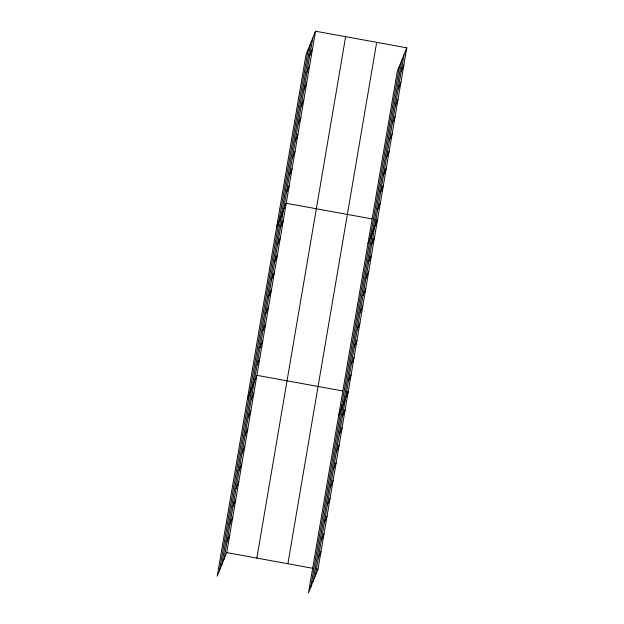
<?xml version="1.0" encoding="UTF-8"?>
<svg xmlns="http://www.w3.org/2000/svg" width="624" height="624" viewBox="0 0 624 624"><rect width="100%" height="100%" fill="white"/><g stroke="black" fill="none" stroke-linecap="round" stroke-linejoin="round"><path stroke-width="0.94" d="M219.445 570.64L308.233 49.234M221.746 564.946L310.534 43.532M223.977 559.416L312.772 38.009M315.518 31.2L306.002 54.756L217.207 576.17L226.73 552.607L315.518 31.2L406.793 47.83L317.998 569.244L308.482 592.8L397.27 71.393L406.793 47.83M256.846 558.098L345.641 36.691M287.882 563.753L376.67 42.346M310.713 587.27L399.508 65.863M313.014 581.576L401.809 60.169M315.245 576.046L404.04 54.639M309.839 55.216L312.593 48.407M306.907 72.423L309.66 65.614M303.982 89.63L306.727 82.82M301.049 106.837L303.802 100.027M298.116 124.043L300.869 117.234M295.191 141.25L297.937 134.441M292.258 158.449L295.012 151.648M289.325 175.656L292.079 168.854M286.4 192.863L289.146 186.061M276.697 226.824L286.221 203.268L371.842 218.868M280.535 227.276L283.288 220.475M277.61 244.483L280.355 237.682M274.677 261.69L277.43 254.888M271.744 278.897L274.498 272.087M268.819 296.104L271.565 289.294M265.886 313.31L268.64 306.501M262.954 330.517L265.707 323.708M260.029 347.724L262.774 340.915M257.096 364.931L259.849 358.121M247.4 398.892L256.916 375.328L342.537 390.936M251.144 399.867L253.898 393.058M248.126 417.596L250.879 410.787M245.107 435.318L247.861 428.516M242.089 453.047L244.842 446.246M239.07 470.777L241.823 463.967M401.107 71.846L403.861 65.036M236.051 488.506L238.805 481.697M398.182 89.053L400.928 82.243M233.033 506.236L235.786 499.426M395.249 106.259L398.003 99.45M230.014 523.965L232.768 517.156M392.317 123.466L395.07 116.657M226.996 541.687L229.749 534.885M389.392 140.673L392.137 133.864M386.459 157.88L389.212 151.07M383.526 175.087L386.279 168.277M380.601 192.293L383.347 185.484M377.668 209.5L380.422 202.691M367.973 243.454L377.489 219.898L375.609 219.554M371.81 243.914L374.556 237.104M368.878 261.121L371.631 254.311M365.945 278.327L368.698 271.518M363.02 295.526L365.765 288.725M360.087 312.733L362.84 305.932M357.162 329.94L359.908 323.138M354.229 347.147L356.975 340.345M351.296 364.354L354.05 357.552M348.371 381.56L351.117 374.759M338.668 415.522L348.184 391.966L346.304 391.622M342.42 416.497L345.166 409.687M339.401 434.226L342.147 427.417M336.383 451.955L339.128 445.146M333.364 469.677L336.11 462.875M330.346 487.406L333.091 480.605M327.327 505.136L330.073 498.326M324.308 522.865L327.054 516.056M321.29 540.595L324.035 533.785M318.271 558.324L321.017 551.515M226.73 552.607L313.295 568.386M316.118 568.901L317.998 569.244"/></g></svg>
